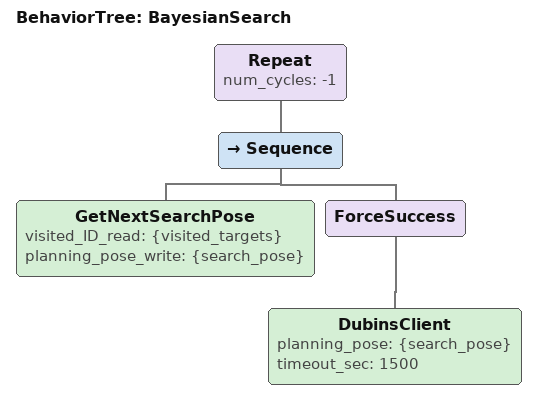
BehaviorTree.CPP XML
<root BTCPP_format="4">
    <BehaviorTree ID="BayesianSearch">
        <Repeat num_cycles="-1">
            <Sequence>
                <GetNextSearchPose
                    visited_ID_read="{visited_targets}"
                    planning_pose_write="{search_pose}"/>
                <!-- ForceSuccess: an unreachable cell shouldn't break the loop;
                     just move on to the next argmax pick. -->
                <ForceSuccess>
                    <DubinsClient planning_pose="{search_pose}" timeout_sec="1500"/>
                </ForceSuccess>
            </Sequence>
        </Repeat>
    </BehaviorTree>
</root>
